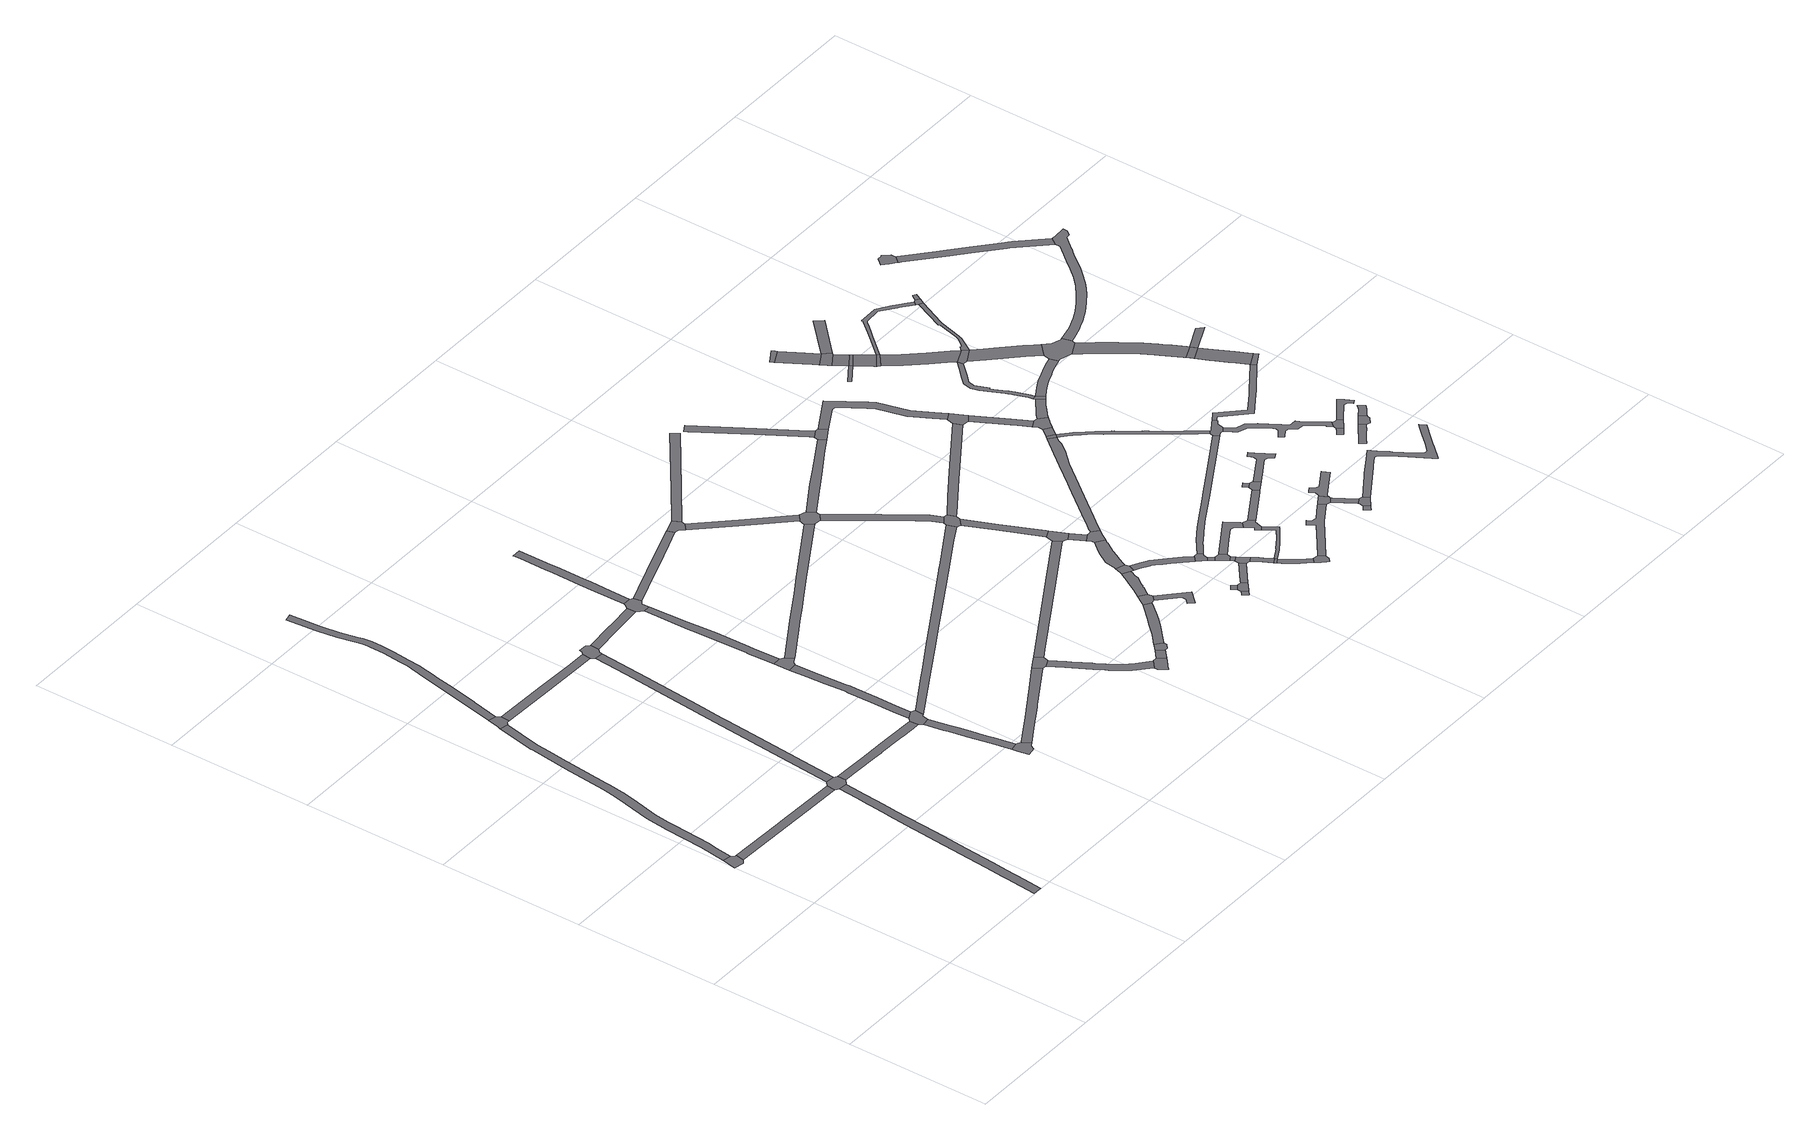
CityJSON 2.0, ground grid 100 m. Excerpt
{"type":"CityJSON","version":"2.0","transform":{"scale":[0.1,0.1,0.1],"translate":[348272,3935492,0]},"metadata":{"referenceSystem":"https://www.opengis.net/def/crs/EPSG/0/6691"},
"CityObjects":{
"road1":{"type":"Road","geometry":[{"type":"MultiSurface","lod":"1","boundaries":[[[0,1,2,3,4,5,6]]]}]},
"road2":{"type":"Road","attributes":{"RoadStructureAttribute.sectionType":"1"},"geometry":[{"type":"MultiSurface","lod":"1","boundaries":[[[7,8,9,10,11,12,13,14,15,4,3,16,17,18,19,20,21,22,23,24,25,26,27,28,29,30,31]]]}]},
"road3":{"type":"Road","attributes":{"RoadStructureAttribute.sectionType":"1"},"geometry":[{"type":"MultiSurface","lod":"1","boundaries":[[[32,33,1,0,34,35,36,37]]]}]},
"road4":{"type":"Road","attributes":{"RoadStructureAttribute.sectionType":"1"},"geometry":[{"type":"MultiSurface","lod":"1","boundaries":[[[38,39,40,41,42,43,44,45,46,47,48,49,50,51,52,53,54,55,56,57,58,59,60,61,62,63,64,65,66]]]}]},
"road5":{"type":"Road","geometry":[{"type":"MultiSurface","lod":"1","boundaries":[[[67,68,69,70,31,30,71,72,73]]]}]},
"road6":{"type":"Road","geometry":[{"type":"MultiSurface","lod":"1","boundaries":[[[36,52,51,74,75,76,77,37]]]}]},
"road7":{"type":"Road","attributes":{"RoadStructureAttribute.sectionType":"1"},"geometry":[{"type":"MultiSurface","lod":"1","boundaries":[[[78,79,80,81,82,83,84,85,86,87,88,89,90,91,92,93,94,69,68,95,96,97,98,99,100,101,102,103,104,105,106,107,108,109,110,111,112,113]]]}]},
"road8":{"type":"Road","attributes":{"RoadStructureAttribute.sectionType":"1"},"geometry":[{"type":"MultiSurface","lod":"1","boundaries":[[[72,114,115,116,117,118,119,120,73]]]}]},
"road9":{"type":"Road","attributes":{"RoadStructureAttribute.sectionType":"1"},"geometry":[{"type":"MultiSurface","lod":"1","boundaries":[[[121,122,123,124,77,76,125,126,127,128,129,130,131]]]}]},
"road10":{"type":"Road","attributes":{"RoadStructureAttribute.sectionType":"1"},"geometry":[{"type":"MultiSurface","lod":"1","boundaries":[[[132,133,134,135,136,137,138,139,140,141,142,143,144,145,146,75,74]]]}]},
"road11":{"type":"Road","geometry":[{"type":"MultiSurface","lod":"1","boundaries":[[[147,148,149,150,151,152,153,154]]]}]},
"road12":{"type":"Road","attributes":{"RoadStructureAttribute.sectionType":"1"},"geometry":[{"type":"MultiSurface","lod":"1","boundaries":[[[150,155,156,157,158,159,160,161,162,163,164,165,166,167,168,169,151]]]}]},
"road13":{"type":"Road","geometry":[{"type":"MultiSurface","lod":"1","boundaries":[[[170,171,172,173,174,175,117,116,121,131]]]}]},
"road14":{"type":"Road","geometry":[{"type":"MultiSurface","lod":"1","boundaries":[[[176,177,178,141,140,163,162,179,180,181]]]}]},
"road15":{"type":"Road","attributes":{"RoadStructureAttribute.sectionType":"1"},"geometry":[{"type":"MultiSurface","lod":"1","boundaries":[[[182,183,184,185,186,187,178,177,188,189,190,191,192,193,194,195,196,197,198]]]}]},
"road16":{"type":"Road","attributes":{"RoadStructureAttribute.sectionType":"1"},"geometry":[{"type":"MultiSurface","lod":"1","boundaries":[[[199,200,201,202,203,172,171]]]}]},
"road17":{"type":"Road","geometry":[{"type":"MultiSurface","lod":"1","boundaries":[[[197,204,205,206,207,208,209,210,211,212,198]]]}]},
"road18":{"type":"Road","attributes":{"RoadStructureAttribute.sectionType":"1"},"geometry":[{"type":"MultiSurface","lod":"1","boundaries":[[[148,213,214,215,216,217,218,219,220,221,222,223,224,149]]]}]},
"road19":{"type":"Road","attributes":{"RoadStructureAttribute.sectionType":"1"},"geometry":[{"type":"MultiSurface","lod":"1","boundaries":[[[225,226,227,228,229,230,231,211,210,232,233,234,235,236,237,238]]]}]},
"road20":{"type":"Road","geometry":[{"type":"MultiSurface","lod":"1","boundaries":[[[239,240,241,242,243,244,201,200,225,238]]]}]},
"road21":{"type":"Road","attributes":{"RoadStructureAttribute.sectionType":"1"},"geometry":[{"type":"MultiSurface","lod":"1","boundaries":[[[245,246,247,248,249,250,251,243,242,252,253,254,255,256,257]]]}]},
"road22":{"type":"Road","geometry":[{"type":"MultiSurface","lod":"1","boundaries":[[[258,259,260,220,219,261,262]]]}]},
"road23":{"type":"Road","attributes":{"RoadStructureAttribute.sectionType":"1"},"geometry":[{"type":"MultiSurface","lod":"1","boundaries":[[[261,263,264,265,266,267,268,269,270,271,272,273,274,275,276,277,278,279,262]]]}]},
"road24":{"type":"Road","attributes":{"RoadStructureAttribute.sectionType":"1"},"geometry":[{"type":"MultiSurface","lod":"1","boundaries":[[[280,281,282,283,284,241,240,285,286,287,288,289]]]}]},
"road25":{"type":"Road","attributes":{"RoadStructureAttribute.sectionType":"1"},"geometry":[{"type":"MultiSurface","lod":"1","boundaries":[[[290,291,292,293,209,208,294,295,296,297,298,299,300]]]}]},
"road26":{"type":"Road","attributes":{"RoadStructureAttribute.sectionType":"1"},"geometry":[{"type":"MultiSurface","lod":"1","boundaries":[[[301,302,303,304,305,306,307,308,309,176,181,310,311,312,313,314,315,316,317,318,319]]]}]},
"road27":{"type":"Road","geometry":[{"type":"MultiSurface","lod":"1","boundaries":[[[270,320,321,322,323,324,325,326,271]]]}]},
"road28":{"type":"Road","attributes":{"RoadStructureAttribute.sectionType":"1"},"geometry":[{"type":"MultiSurface","lod":"1","boundaries":[[[327,326,325,328]]]}]},
"road29":{"type":"Road","geometry":[{"type":"MultiSurface","lod":"1","boundaries":[[[329,330,327,328,331,332,333]]]}]},
"road30":{"type":"Road","geometry":[{"type":"MultiSurface","lod":"1","boundaries":[[[334,335,336,337,338,280,289]]]}]},
"road31":{"type":"Road","attributes":{"RoadStructureAttribute.sectionType":"1"},"geometry":[{"type":"MultiSurface","lod":"1","boundaries":[[[339,340,341,342,343,344,345,346,347,348,349,350,351,352,353,329,333]]]}]},
"road32":{"type":"Road","attributes":{"RoadStructureAttribute.sectionType":"1"},"geometry":[{"type":"MultiSurface","lod":"1","boundaries":[[[354,355,259,258,356,357,358,359]]]}]},
"road33":{"type":"Road","attributes":{"RoadStructureAttribute.sectionType":"1"},"geometry":[{"type":"MultiSurface","lod":"1","boundaries":[[[360,336,335,361,362,363]]]}]},
"road34":{"type":"Road","geometry":[{"type":"MultiSurface","lod":"1","boundaries":[[[347,364,365,366,367,368,348]]]}]},
"road35":{"type":"Road","attributes":{"RoadStructureAttribute.sectionType":"1"},"geometry":[{"type":"MultiSurface","lod":"1","boundaries":[[[369,370,371,372,373,365,364]]]}]},
"road36":{"type":"Road","geometry":[{"type":"MultiSurface","lod":"1","boundaries":[[[299,374,375,376,377,363,362,300]]]}]},
"road37":{"type":"Road","attributes":{"RoadStructureAttribute.sectionType":"1"},"geometry":[{"type":"MultiSurface","lod":"1","boundaries":[[[378,379,380,381,382,383,367,366,384,385,386,387,388,389,390,391,392,393,394,395]]]}]},
"road38":{"type":"Road","attributes":{"RoadStructureAttribute.sectionType":"1"},"geometry":[{"type":"MultiSurface","lod":"1","boundaries":[[[396,397,398,338,337,399,400,401]]]}]},
"road39":{"type":"Road","attributes":{"RoadStructureAttribute.sectionType":"1"},"geometry":[{"type":"MultiSurface","lod":"1","boundaries":[[[374,402,403,404,405,406,407,408,409,410,411,412,413,375]]]}]},
"road40":{"type":"Road","geometry":[{"type":"MultiSurface","lod":"1","boundaries":[[[394,414,415,416,417,418,395]]]}]},
"road41":{"type":"Road","attributes":{"RoadStructureAttribute.sectionType":"1"},"geometry":[{"type":"MultiSurface","lod":"1","boundaries":[[[419,420,421,422,423,424]]]}]},
"road42":{"type":"Road","geometry":[{"type":"MultiSurface","lod":"1","boundaries":[[[425,426,427,428]]]}]},
"road43":{"type":"Road","geometry":[{"type":"MultiSurface","lod":"1","boundaries":[[[429,425,428,424,423,430,431]]]}]},
"road44":{"type":"Road","geometry":[{"type":"MultiSurface","lod":"1","boundaries":[[[432,433,434,435,409,408,301,319]]]}]},
"road45":{"type":"Road","attributes":{"RoadStructureAttribute.sectionType":"1"},"geometry":[{"type":"MultiSurface","lod":"1","boundaries":[[[416,436,437,438,439,440,441,442,443,444,445,446,447,448,449,417]]]}]},
"road46":{"type":"Road","attributes":{"RoadStructureAttribute.sectionType":"1"},"geometry":[{"type":"MultiSurface","lod":"1","boundaries":[[[414,450,451,452,453,454,455,456,457,458,459,460,461,462,463,464,465,466,415]]]}]},
"road47":{"type":"Road","attributes":{"RoadStructureAttribute.sectionType":"1"},"geometry":[{"type":"MultiSurface","lod":"1","boundaries":[[[432,467,468,469,470,471,433]]]}]},
"road48":{"type":"Road","geometry":[{"type":"MultiSurface","lod":"1","boundaries":[[[472,473,474,469,468,354,359]]]}]},
"road49":{"type":"Road","attributes":{"RoadStructureAttribute.sectionType":"1"},"geometry":[{"type":"MultiSurface","lod":"1","boundaries":[[[475,476,477,429,431]]]}]},
"road50":{"type":"Road","attributes":{"RoadStructureAttribute.sectionType":"1"},"geometry":[{"type":"MultiSurface","lod":"1","boundaries":[[[478,473,472,479]]]}]},
"road51":{"type":"Road","geometry":[{"type":"MultiSurface","lod":"1","boundaries":[[[480,444,443,481,482,483,484,485,478,479]]]}]},
"road52":{"type":"Road","attributes":{"RoadStructureAttribute.sectionType":"1"},"geometry":[{"type":"MultiSurface","lod":"1","boundaries":[[[486,487,488,489,377,376,490,491,492,493,494,495]]]}]},
"road53":{"type":"Road","geometry":[{"type":"MultiSurface","lod":"1","boundaries":[[[458,496,497,498,499,500,501,502,503,504,505,506,507,459]]]}]},
"road54":{"type":"Road","attributes":{"RoadStructureAttribute.sectionType":"1"},"geometry":[{"type":"MultiSurface","lod":"1","boundaries":[[[508,503,502,509]]]}]},
"road55":{"type":"Road","geometry":[{"type":"MultiSurface","lod":"1","boundaries":[[[510,511,512,513,514,515,516,517,518,508,509]]]}]},
"road56":{"type":"Road","attributes":{"RoadStructureAttribute.sectionType":"1"},"geometry":[{"type":"MultiSurface","lod":"1","boundaries":[[[514,519,520,515]]]}]},
"road57":{"type":"Road","geometry":[{"type":"MultiSurface","lod":"1","boundaries":[[[520,519,476,475,521,522]]]}]},
"road58":{"type":"Road","attributes":{"RoadStructureAttribute.sectionType":"1"},"geometry":[{"type":"MultiSurface","lod":"1","boundaries":[[[523,524,525,522,521,526,527,528,529,530]]]}]},
"road59":{"type":"Road","geometry":[{"type":"MultiSurface","lod":"1","boundaries":[[[529,531,532,530]]]}]},
"road60":{"type":"Road","attributes":{"RoadStructureAttribute.sectionType":"1"},"geometry":[{"type":"MultiSurface","lod":"1","boundaries":[[[533,534,535,532,531,536,537,538]]]}]},
"road61":{"type":"Road","geometry":[{"type":"MultiSurface","lod":"1","boundaries":[[[539,533,538,540,541,542,543,544,545]]]}]},
"road62":{"type":"Road","attributes":{"RoadStructureAttribute.sectionType":"1"},"geometry":[{"type":"MultiSurface","lod":"1","boundaries":[[[546,547,548,549,550,551,552,553,554,555,517,516]]]}]},
"road63":{"type":"Road","attributes":{"RoadStructureAttribute.sectionType":"1"},"geometry":[{"type":"MultiSurface","lod":"1","boundaries":[[[556,557,558,559,560,561,562,563,564,565]]]}]},
"road64":{"type":"Road","attributes":{"RoadStructureAttribute.sectionType":"1"},"geometry":[{"type":"MultiSurface","lod":"1","boundaries":[[[532,566,567,568,569,570,571,572,573,574,575,576,577,578,579,580,581,582,530]]]}]},
"road65":{"type":"Road","attributes":{"RoadStructureAttribute.sectionType":"1"},"geometry":[{"type":"MultiSurface","lod":"1","boundaries":[[[583,584,585,586,587,588,589,590,591,435,434]]]}]},
"road66":{"type":"Road","geometry":[{"type":"MultiSurface","lod":"1","boundaries":[[[494,592,593,556,565,495]]]}]},
"road67":{"type":"Road","geometry":[{"type":"MultiSurface","lod":"1","boundaries":[[[551,550,594,595,576,575,596,597,598]]]}]},
"road68":{"type":"Road","attributes":{"RoadStructureAttribute.sectionType":"1"},"geometry":[{"type":"MultiSurface","lod":"1","boundaries":[[[599,600,601,602,603,604,605,606,607,608,609,610,611,484,483,612,613,614,615,616,617,618,619,620,621,622,623,624,625]]]}]},
"road69":{"type":"Road","attributes":{"RoadStructureAttribute.sectionType":"1"},"geometry":[{"type":"MultiSurface","lod":"1","boundaries":[[[544,626,627,628,629,630,631,632,633,634,635,636,637,545]]]}]},
"road70":{"type":"Road","attributes":{"RoadStructureAttribute.sectionType":"1"},"geometry":[{"type":"MultiSurface","lod":"1","boundaries":[[[597,638,639,640,641,598]]]}]},
"road71":{"type":"Road","attributes":{"RoadStructureAttribute.sectionType":"1"},"geometry":[{"type":"MultiSurface","lod":"1","boundaries":[[[642,643,644,645,646,647,648,649,650,651,652,506,505,653,654,655,656,657,658,659,660,661,662,663,664]]]}]},
"road72":{"type":"Road","attributes":{"RoadStructureAttribute.sectionType":"1"},"geometry":[{"type":"MultiSurface","lod":"1","boundaries":[[[592,665,666,667,668,669,670,671,672,673,674,675,676,677,678,679,680,681,593]]]}]},
"road73":{"type":"Road","attributes":{"RoadStructureAttribute.sectionType":"1"},"geometry":[{"type":"MultiSurface","lod":"1","boundaries":[[[682,683,684,685]]]}]},
"road74":{"type":"Road","geometry":[{"type":"MultiSurface","lod":"1","boundaries":[[[686,687,688,689,690,629,628]]]}]},
"road75":{"type":"Road","geometry":[{"type":"MultiSurface","lod":"1","boundaries":[[[685,684,691,640,639,692,693]]]}]},
"road76":{"type":"Road","attributes":{"RoadStructureAttribute.sectionType":"1"},"geometry":[{"type":"MultiSurface","lod":"1","boundaries":[[[694,695,696,697,698,699]]]}]},
"road77":{"type":"Road","geometry":[{"type":"MultiSurface","lod":"1","boundaries":[[[673,672,587,586,700,701]]]}]},
"road78":{"type":"Road","attributes":{"RoadStructureAttribute.sectionType":"1"},"geometry":[{"type":"MultiSurface","lod":"1","boundaries":[[[702,703,687,686,704,705]]]}]},
"road79":{"type":"Road","geometry":[{"type":"MultiSurface","lod":"1","boundaries":[[[706,625,624,707]]]}]},
"road80":{"type":"Road","geometry":[{"type":"MultiSurface","lod":"1","boundaries":[[[704,708,699,698,709,710,711,705]]]}]},
"road81":{"type":"Road","attributes":{"RoadStructureAttribute.sectionType":"1"},"geometry":[{"type":"MultiSurface","lod":"1","boundaries":[[[712,713,706,707,714,715]]]}]},
"road82":{"type":"Road","attributes":{"RoadStructureAttribute.sectionType":"1"},"geometry":[{"type":"MultiSurface","lod":"1","boundaries":[[[700,716,717,718,719,720,701]]]}]},
"road83":{"type":"Road","attributes":{"RoadStructureAttribute.sectionType":"1"},"geometry":[{"type":"MultiSurface","lod":"1","boundaries":[[[721,722,723,724,725,726,727,728,729,730,731,732,733,689,688]]]}]},
"road84":{"type":"Road","geometry":[{"type":"MultiSurface","lod":"1","boundaries":[[[719,718,734,712,715,735,736,737,738,739]]]}]},
"road85":{"type":"Road","attributes":{"RoadStructureAttribute.sectionType":"1"},"geometry":[{"type":"MultiSurface","lod":"1","boundaries":[[[692,740,741,742,743,744,745,746,747,748,749,750,751,752,753,754,693]]]}]},
"road86":{"type":"Road","attributes":{"RoadStructureAttribute.sectionType":"1"},"geometry":[{"type":"MultiSurface","lod":"1","boundaries":[[[755,756,757,758]]]}]},
"road87":{"type":"Road","attributes":{"RoadStructureAttribute.sectionType":"1"},"geometry":[{"type":"MultiSurface","lod":"1","boundaries":[[[624,759,760,761,762,763,764,765,766,767,768,769,770,771,772,773,774,775,776,777,778,779,780,781,782,783,784,785,786,787,788,789,790,791,792,793,794,795,796,797,798,799,800,801,802,707]]]}]},
"road88":{"type":"Road","geometry":[{"type":"MultiSurface","lod":"1","boundaries":[[[803,804,805,806,807]]]}]},
"road89":{"type":"Road","attributes":{"function":"3","RoadStructureAttribute.sectionType":"1"},"geometry":[{"type":"MultiSurface","lod":"1","boundaries":[[[808,809,810,811,812,806,805]]]}]},
"road90":{"type":"Road","attributes":{"RoadStructureAttribute.sectionType":"1"},"geometry":[{"type":"MultiSurface","lod":"1","boundaries":[[[738,813,814,815,816,817,818,819,820,821,822,823,824,825,739]]]}]},
"road91":{"type":"Road","geometry":[{"type":"MultiSurface","lod":"1","boundaries":[[[810,826,827,828,829,811]]]}]},
"road92":{"type":"Road","attributes":{"function":"3","RoadStructureAttribute.sectionType":"1"},"geometry":[{"type":"MultiSurface","lod":"1","boundaries":[[[830,828,827,831,758]]]}]},
"road93":{"type":"Road","geometry":[{"type":"MultiSurface","lod":"1","boundaries":[[[830,758,757,832]]]}]},
"road94":{"type":"Road","attributes":{"function":"3","RoadStructureAttribute.sectionType":"1"},"geometry":[{"type":"MultiSurface","lod":"1","boundaries":[[[833,832,757,834,835,836]]]}]},
"road95":{"type":"Road","geometry":[{"type":"MultiSurface","lod":"1","boundaries":[[[820,819,837,838,839,840]]]}]},
"road96":{"type":"Road","attributes":{"RoadStructureAttribute.sectionType":"1"},"geometry":[{"type":"MultiSurface","lod":"1","boundaries":[[[839,841,842,843,844,845,846,847,848,849,850,851,852,853,854,855,856,857,858,859,860,861,862,863,864,865,866,867,840]]]}]},
"road97":{"type":"Road","geometry":[{"type":"MultiSurface","lod":"1","boundaries":[[[835,868,869,870,871,872,836]]]}]},
"road98":{"type":"Road","geometry":[{"type":"MultiSurface","lod":"1","boundaries":[[[664,663,873,874,875,876,877,878,879,880,881,780,779]]]}]},
"road99":{"type":"Road","attributes":{"RoadStructureAttribute.sectionType":"1"},"geometry":[{"type":"MultiSurface","lod":"1","boundaries":[[[882,883,884,885,886,887,888,889,890,891,892,893,894,895,896,897,711,710,898,899,900,901,902,903,904,905,906,907,908,909,910,911,912,913]]]}]},
"road100":{"type":"Road","attributes":{"RoadStructureAttribute.sectionType":"1"},"geometry":[{"type":"MultiSurface","lod":"1","boundaries":[[[829,914,915,811]]]}]},
"road101":{"type":"Road","attributes":{"function":"3","RoadStructureAttribute.sectionType":"1"},"geometry":[{"type":"MultiSurface","lod":"1","boundaries":[[[916,917,918,919,871,870,920,921,922,852,923]]]}]},
"road102":{"type":"Road","attributes":{"RoadStructureAttribute.sectionType":"1"},"geometry":[{"type":"MultiSurface","lod":"1","boundaries":[[[838,924,925,926,927,928,929,930,931,932,933,934,935,936,937,938,939,940,941,942,943,944,945,839]]]}]},
"road103":{"type":"Road","geometry":[{"type":"MultiSurface","lod":"1","boundaries":[[[946,947,948,949,950,951,952,953,954,955,956,957,958,875,874,959,960,961,962,963,964,965,966,967,968,969,970,971,972,973,974,975,976,977]]]}]},
"road104":{"type":"Road","geometry":[{"type":"MultiSurface","lod":"1","boundaries":[[[852,851,978,979,923]]]}]},
"road105":{"type":"Road","attributes":{"RoadStructureAttribute.sectionType":"1"},"geometry":[{"type":"MultiSurface","lod":"1","boundaries":[[[980,981,982,983,984,985,986]]]}]},
"road106":{"type":"Road","attributes":{"RoadStructureAttribute.sectionType":"1"},"geometry":[{"type":"MultiSurface","lod":"1","boundaries":[[[987,988,989,990,991,992,993]]]}]},
"road107":{"type":"Road","attributes":{"function":"3","RoadStructureAttribute.sectionType":"1"},"geometry":[{"type":"MultiSurface","lod":"1","boundaries":[[[978,994,995,996,997,998,999,1000,1001,1002,1003,979]]]}]},
"road108":{"type":"Road","geometry":[{"type":"MultiSurface","lod":"1","boundaries":[[[1004,1005,1006,1007,1008,1009,1010,1011,977,976,1012,980,986]]]}]},
"road109":{"type":"Road","attributes":{"RoadStructureAttribute.sectionType":"1"},"geometry":[{"type":"MultiSurface","lod":"1","boundaries":[[[1013,1014,1015,1016,1017,1018,1019,1020,1021,1022,1023,1024,1025,1026,1027,836,872,1028,1029,1030,1031,1032,1033,1034,1035,1036,1037,1038,1039,1040,1041,1042]]]}]},
"road110":{"type":"Road","attributes":{"RoadStructureAttribute.sectionType":"1"},"geometry":[{"type":"MultiSurface","lod":"1","boundaries":[[[1043,1044,1045,1046,1047,1048,1049,879,878,1050,1051,1052,1053,1054,1055]]]}]},
"road111":{"type":"Road","geometry":[{"type":"MultiSurface","lod":"1","boundaries":[[[1056,993,992,1057,1058,1059,1060]]]}]},
"road112":{"type":"Road","attributes":{"RoadStructureAttribute.sectionType":"1"},"geometry":[{"type":"MultiSurface","lod":"1","boundaries":[[[979,1061,1062,1063,1064,1065,1066,1067,1068,1069,1070,1071,1072,1073,1074,1075,1076,1077,923]]]}]},
"road113":{"type":"Road","geometry":[{"type":"MultiSurface","lod":"1","boundaries":[[[997,1078,936,935,1079,1080,1081,1082,1083,1084,1085,1086,1087,998]]]}]},
"road114":{"type":"Road","attributes":{"RoadStructureAttribute.sectionType":"1"},"geometry":[{"type":"MultiSurface","lod":"1","boundaries":[[[1088,1089,1090,1091,1092,1093,1094,1095,1096,1097,1098,1099,1007,1006,1100,1101,1102,1103,1104,1105,1106,1107,1108,1109,1110]]]}]},
"road115":{"type":"Road","attributes":{"RoadStructureAttribute.sectionType":"1"},"geometry":[{"type":"MultiSurface","lod":"1","boundaries":[[[1111,1112,1060,1059,1113,1114,1115]]]}]},
"road116":{"type":"Road","attributes":{"function":"3","RoadStructureAttribute.sectionType":"1"},"geometry":[{"type":"MultiSurface","lod":"1","boundaries":[[[1116,1117,1118,1119,1120,1121,1122,1123,1124,1125,1126,1127,1081,1080,1128,1129,1130,1131,1132,1133,1134,1135,1136]]]}]},
"road117":{"type":"Road","geometry":[{"type":"MultiSurface","lod":"1","boundaries":[[[1068,1067,1137,1138,1139,1013,1042]]]}]},
"road118":{"type":"Road","attributes":{"RoadStructureAttribute.sectionType":"1"},"geometry":[{"type":"MultiSurface","lod":"1","boundaries":[[[1140,1141,1142,1143,1144,1139,1138]]]}]},
"road119":{"type":"Road","geometry":[{"type":"MultiSurface","lod":"1","boundaries":[[[1135,1145,1146,1136]]]}]},
"road120":{"type":"Road","attributes":{"function":"3","RoadStructureAttribute.sectionType":"1"},"geometry":[{"type":"MultiSurface","lod":"1","boundaries":[[[1147,1148,1149,1150,1146,1145,1151,1152,1153,1154,1155,1043]]]}]},
"road121":{"type":"Road","geometry":[{"type":"MultiSurface","lod":"1","boundaries":[[[1055,1156,1147,1043]]]}]},
"road122":{"type":"Road","attributes":{"RoadStructureAttribute.sectionType":"1"},"geometry":[{"type":"MultiSurface","lod":"1","boundaries":[[[1157,1158,1136,1146]]]}]},
"road123":{"type":"Road","geometry":[{"type":"MultiSurface","lod":"1","boundaries":[[[1159,1160,1161,1162,1163,1164,1165,1166]]]}]},
"road124":{"type":"Road","attributes":{"RoadStructureAttribute.sectionType":"1"},"geometry":[{"type":"MultiSurface","lod":"1","boundaries":[[[1167,1168,1169,1170,1171,1172,1173,1174,1175,1176,1177,1178,1179,1180,1181,1182,1183,1184,1185,1186,1084,1083,1187,1188,1189,1190,1191,1192,1193,1194,1195,1196,1197,1198,1199,1200,1201,1202,1203,1204,1205,1206]]]}]},
"road125":{"type":"Road","attributes":{"RoadStructureAttribute.sectionType":"1"},"geometry":[{"type":"MultiSurface","lod":"1","boundaries":[[[1207,1208,1209,1210,1211,1212,1213,1169,1168,1214,1215,1216,1217,1218,1219,1220,1165,1164]]]}]}
},
"vertices":[
[98,1594,0],[110,1654,0],[100,1654,0],[83,1676,0],[23,1685,0],[3,1587,0],[68,1573,0],
[237,3266,0],[234,3240,0],[202,2979,0],[167,2679,0],[153,2581,0],[131,2484,0],[90,2299,0],[70,2135,0],[48,1868,0],[99,1788,0],[109,1860,0],[133,2125,0],[138,2171,0],[152,2286,0],[191,2468,0],[214,2567,0],[215,2575,0],[225,2673,0],[228,2704,0],[259,2972,0],[269,3053,0],[282,3162,0],[294,3256,0],[348,3515,0],[291,3527,0],
[536,1641,0],[488,1642,0],[528,1581,0],[708,1575,0],[981,1567,0],[983,1627,0],
[921,4,0],[933,136,0],[946,278,0],[956,384,0],[977,595,0],[995,779,0],[1007,934,0],[1008,942,0],[1026,1163,0],[1027,1168,0],[1041,1308,0],[1051,1407,0],[1059,1487,0],[1065,1545,0],[1005,1551,0],[999,1488,0],[991,1408,0],[983,1329,0],[980,1297,0],[967,1173,0],[966,1163,0],[947,963,0],[945,947,0],[930,785,0],[898,457,0],[891,390,0],[879,256,0],[875,218,0],[856,6,0],
[373,3616,0],[370,3619,0],[314,3632,0],[296,3548,0],[367,3532,0],[386,3531,0],[388,3591,0],
[1098,1572,0],[1099,1632,0],[1075,1646,0],[1015,1652,0],
[406,5192,0],[413,5106,0],[424,4993,0],[426,4980,0],[447,4845,0],[469,4747,0],[475,4722,0],[481,4685,0],[483,4666,0],[484,4635,0],[485,4527,0],[471,4402,0],[465,4340,0],[458,4308,0],[429,4178,0],[422,4145,0],[357,3826,0],[411,3804,0],[414,3814,0],[458,4030,0],[479,4134,0],[484,4158,0],[509,4292,0],[517,4373,0],[521,4410,0],[529,4489,0],[533,4588,0],[533,4656,0],[531,4685,0],[527,4715,0],[520,4747,0],[493,4865,0],[476,4979,0],[473,4999,0],[463,5110,0],[455,5204,0],
[777,3520,0],[1056,3512,0],[1168,3509,0],[1173,3569,0],[1031,3573,0],[898,3577,0],[784,3580,0],
[1189,3485,0],[1167,3245,0],[1099,2537,0],[1050,2017,0],[1103,1944,0],[1136,2290,0],[1156,2494,0],[1159,2533,0],[1178,2728,0],[1216,3127,0],[1249,3480,0],
[1217,1568,0],[1378,1564,0],[1441,1562,0],[1445,1562,0],[1622,1557,0],[1648,1556,0],[1749,1553,0],[1787,1552,0],[1796,1551,0],[1789,1612,0],[1751,1613,0],[1492,1621,0],[1443,1622,0],[1334,1625,0],[1217,1628,0],
[2023,887,0],[2048,902,0],[2016,954,0],[1987,969,0],[1928,957,0],[1936,917,0],[1950,847,0],[2009,859,0],
[1983,987,0],[1957,1118,0],[1954,1133,0],[1945,1181,0],[1928,1266,0],[1912,1347,0],[1902,1397,0],[1874,1535,0],[1816,1528,0],[1840,1398,0],[1847,1365,0],[1869,1255,0],[1871,1246,0],[1902,1090,0],[1919,1001,0],
[1251,3504,0],[1272,3525,0],[1277,3585,0],[1254,3606,0],[1194,3608,0],[1194,3589,0],
[1898,1649,0],[1871,1663,0],[1812,1632,0],[1873,1552,0],[1882,1581,0],[1893,1587,0],
[1785,2363,0],[1794,2238,0],[1804,2102,0],[1804,2075,0],[1808,1907,0],[1810,1746,0],[1870,1751,0],[1869,1835,0],[1868,1908,0],[1864,2062,0],[1863,2105,0],[1861,2140,0],[1858,2183,0],[1845,2367,0],[1842,2409,0],[1838,2490,0],[1778,2486,0],
[1485,3546,0],[1700,3568,0],[1698,3628,0],[1517,3610,0],[1486,3607,0],
[1846,2502,0],[1851,2511,0],[1854,2513,0],[1878,2527,0],[1889,2534,0],[1857,2586,0],[1831,2601,0],[1771,2597,0],[1777,2504,0],
[2073,917,0],[2142,959,0],[2234,1014,0],[2247,1022,0],[2356,1088,0],[2373,1099,0],[2683,1286,0],[2649,1342,0],[2510,1256,0],[2322,1139,0],[2232,1084,0],[2152,1036,0],
[1738,3529,0],[1748,3213,0],[1751,3139,0],[1764,2792,0],[1764,2790,0],[1768,2681,0],[1771,2606,0],[1831,2611,0],[1824,2792,0],[1822,2847,0],[1816,3055,0],[1811,3139,0],[1804,3261,0],[1788,3532,0],
[1785,3583,0],[1808,3603,0],[1798,3657,0],[1782,3669,0],[1722,3669,0],[1722,3658,0],
[1718,4482,0],[1718,4470,0],[1719,4400,0],[1719,4244,0],[1720,4191,0],[1721,3993,0],[1721,3885,0],[1782,3819,0],[1781,3955,0],[1781,4015,0],[1780,4208,0],[1779,4255,0],[1778,4482,0],
[2775,1347,0],[2744,1399,0],[2725,1387,0],[2710,1284,0],[2764,1311,0],
[2768,1185,0],[2853,1041,0],[2859,1031,0],[2890,978,0],[2901,960,0],[2979,851,0],[2983,847,0],[3081,758,0],[3131,801,0],[3036,886,0],[3025,900,0],[2951,992,0],[2941,1011,0],[2907,1068,0],[2899,1082,0],[2835,1190,0],[2821,1215,0],
[2455,3895,0],[2383,3869,0],[2354,3859,0],[2228,3813,0],[1898,3693,0],[1938,3650,0],[2126,3718,0],[2145,3725,0],[2347,3799,0],[2473,3846,0],
[2543,3002,0],[2406,2918,0],[2170,2775,0],[1862,2588,0],[2130,2680,0],[2202,2724,0],[2322,2797,0],[2426,2860,0],[2574,2950,0],[3034,3229,0],[2995,3275,0],
[3489,2592,0],[3165,2400,0],[3105,2365,0],[3069,2343,0],[2739,2148,0],[2467,1986,0],[2244,1854,0],[2179,1815,0],[1904,1652,0],[1942,1616,0],[2287,1818,0],[2454,1915,0],[2655,2033,0],[2894,2173,0],[3012,2242,0],[3185,2344,0],[3243,2378,0],[3394,2466,0],[3510,2531,0],
[3080,731,0],[3118,679,0],[3128,688,0],[3144,703,0],[3150,709,0],[3202,756,0],[3162,801,0],
[3221,855,0],[3262,811,0],
[3267,897,0],[3258,889,0],[3282,811,0],[3313,836,0],[3312,856,0],
[2500,3841,0],[2531,3808,0],[2574,3850,0],[2583,3877,0],[2554,3931,0],
[3444,981,0],[3445,983,0],[3448,985,0],[3455,993,0],[3483,1020,0],[3526,1069,0],[3567,1119,0],[3588,1145,0],[3592,1151,0],[3545,1182,0],[3542,1178,0],[3444,1074,0],[3414,1042,0],[3393,1020,0],[3339,963,0],
[3735,1993,0],[3394,1789,0],[2839,1386,0],[3415,1732,0],[3660,1879,0],[3766,1942,0],
[2802,3613,0],[2750,3580,0],[3004,3316,0],[3051,3353,0],
[3618,1155,0],[3649,1187,0],[3645,1222,0],[3594,1256,0],[3569,1219,0],
[3740,1036,0],[3740,1006,0],[3712,977,0],[3744,945,0],[3818,1023,0],
[3082,3222,0],[3129,3260,0],[3131,3289,0],[3100,3340,0],
[3707,1450,0],[3694,1426,0],[3691,1420,0],[3667,1376,0],[3646,1338,0],[3633,1314,0],[3652,1233,0],[3683,1280,0],[3687,1287,0],[3696,1296,0],[3698,1299,0],[3705,1312,0],[3743,1368,0],[3745,1375,0],[3754,1399,0],[3762,1419,0],[3770,1437,0],[3715,1465,0],
[3247,4453,0],[2796,4113,0],[2573,3945,0],[2583,3878,0],[2847,4076,0],[3281,4403,0],
[3226,3023,0],[3263,2971,0],[3303,2917,0],[3305,2914,0],[3414,2764,0],[3459,2702,0],[3495,2614,0],[3544,2653,0],[3511,2731,0],[3452,2813,0],[3342,2965,0],[3273,3061,0],
[3786,1429,0],[3808,1477,0],[3798,1504,0],[3735,1523,0],[3720,1475,0],
[3979,775,0],[3970,767,0],[3988,745,0],[3998,732,0],[4027,756,0],[3998,791,0],
[4032,846,0],[4007,876,0],[3976,851,0],[4001,821,0],
[4062,843,0],[4074,795,0],[4090,809,0],
[3538,2522,0],[3586,2563,0],[3592,2593,0],[3573,2647,0],
[3805,1519,0],[3826,1562,0],[3846,1599,0],[3870,1644,0],[3874,1650,0],[3914,1715,0],[3915,1717,0],[3930,1740,0],[3872,1779,0],[3815,1711,0],[3796,1682,0],[3750,1607,0],[3741,1546,0],[3738,1532,0],
[3824,1411,0],[3825,1411,0],[3881,1378,0],[3881,1377,0],[3886,1373,0],[3924,1339,0],[3939,1325,0],[3972,1291,0],[4074,1186,0],[4112,1223,0],[4066,1270,0],[3980,1355,0],[3975,1359,0],[3961,1373,0],[3920,1412,0],[3912,1419,0],[3869,1443,0],
[3624,2322,0],[3747,2044,0],[3802,2069,0],[3795,2084,0],[3678,2348,0],
[3801,1927,0],[3853,1956,0],[3812,2046,0],
[4239,931,0],[4216,971,0],[4082,860,0],
[3907,1860,0],[3855,1830,0],
[3869,1806,0],[3957,1781,0],[3968,1798,0],[3988,1825,0],[3940,1860,0],[3930,1859,0],
[3560,3616,0],[3491,3575,0],[3441,3546,0],[3333,3483,0],[3190,3325,0],[3481,3503,0],[3651,3607,0],[3721,3649,0],[3745,3664,0],[3720,3711,0],
[4101,1159,0],[4104,1162,0],[4104,1161,0],[4115,1148,0],[4119,1144,0],[4122,1139,0],[4126,1135,0],[4148,1151,0],[4151,1182,0],[4165,1193,0],[4142,1222,0],[4129,1222,0],
[4175,1117,0],[4151,1100,0],
[4165,1081,0],[4170,1074,0],[4175,1069,0],[4174,1068,0],[4203,1026,0],[4236,1049,0],[4244,1077,0],[4218,1119,0],[4207,1113,0],
[4220,1001,0],[4255,1021,0],
[4269,927,0],[4302,949,0],
[4344,883,0],[4329,907,0],[4316,928,0],[4282,906,0],[4302,874,0],[4309,863,0],[4341,804,0],[4376,824,0],
[4350,789,0],[4385,809,0],
[4512,639,0],[4462,697,0],[4399,782,0],[4365,761,0],[4430,672,0],[4482,613,0],
[4514,638,0],[4511,579,0],[4535,555,0],[4547,542,0],[4575,569,0],[4578,596,0],[4549,632,0],
[4323,1126,0],[4366,1153,0],[4453,1208,0],[4484,1200,0],[4513,1156,0],[4550,1189,0],[4543,1200,0],[4489,1288,0],[4346,1199,0],[4288,1163,0],
[3776,3772,0],[3766,3788,0],[3757,3801,0],[3589,4068,0],[3361,4429,0],[3310,4398,0],[3325,4375,0],[3536,4040,0],[3711,3763,0],[3723,3740,0],
[4462,854,0],[4471,859,0],[4516,890,0],[4552,915,0],[4639,980,0],[4642,983,0],[4649,988,0],[4639,1001,0],[4604,1049,0],[4584,1073,0],[4560,1055,0],[4610,989,0],[4613,984,0],[4541,930,0],[4505,906,0],[4461,876,0],[4458,873,0],
[3618,2609,0],[3897,2799,0],[3946,2832,0],[4347,3104,0],[4321,3159,0],[3921,2887,0],[3863,2848,0],[3780,2792,0],[3728,2756,0],
[3836,3717,0],[3805,3769,0],
[4550,1098,0],[4536,1087,0],[4600,1130,0],[4613,1138,0],[4588,1178,0],
[4475,2544,0],[4467,2533,0],[4440,2500,0],[4438,2497,0],[4361,2400,0],[4247,2254,0],[4204,2200,0],[4190,2181,0],[4142,2120,0],[4055,2009,0],[3980,1914,0],[3966,1896,0],[3963,1893,0],[4014,1860,0],[4074,1936,0],[4243,2152,0],[4249,2158,0],[4253,2163,0],[4280,2198,0],[4408,2361,0],[4498,2459,0],[4521,2490,0],[4522,2491,0],[4546,2523,0],[4555,2547,0],[4579,2579,0],[4532,2616,0],
[4675,670,0],[4851,805,0],[4989,895,0],[4962,937,0],[4948,929,0],[4844,862,0],[4809,869,0],[4792,896,0],[4773,883,0],[4756,871,0],[4791,822,0],[4647,709,0],
[4853,1285,0],[4870,1295,0],[4846,1335,0],[4824,1321,0],
[5034,1779,0],[4824,1655,0],[4657,1556,0],[4599,1522,0],[4403,1408,0],[4355,1378,0],[4340,1368,0],[4311,1350,0],[4234,1295,0],[4224,1286,0],[4193,1262,0],[4219,1235,0],[4255,1263,0],[4266,1270,0],[4333,1314,0],[4342,1320,0],[4415,1367,0],[4424,1373,0],[4678,1521,0],[4787,1585,0],[5033,1730,0],[5166,1808,0],[5144,1845,0],
[4010,3819,0],[4038,3813,0],[4144,3656,0],[4163,3627,0],[4166,3623,0],[4220,3419,0],[4294,3284,0],[4334,3208,0],[4387,3236,0],[4347,3313,0],[4276,3442,0],[4222,3648,0],[4214,3659,0],[4212,3663,0],[4196,3687,0],[4046,3910,0],[4000,3883,0],
[4869,1420,0],[4835,1400,0],[4855,1365,0],[4889,1388,0],
[5023,888,0],[5059,915,0],[5061,924,0],[5032,982,0],[5025,978,0],
[4854,1362,0],[4942,1339,0],[4918,1379,0],
[5078,685,0],[5103,655,0],[5107,650,0],[5126,665,0],[5139,675,0],[5110,710,0],
[4393,3096,0],[4441,3132,0],
[5148,774,0],[5063,908,0],[5111,749,0],[5149,773,0],
[4549,2637,0],[4596,2601,0],
[5115,742,0],[5195,722,0],[5203,727,0],[5178,765,0],
[4592,2694,0],[4581,2678,0],[4603,2609,0],[4640,2657,0],
[4515,2871,0],[4534,2835,0],[4576,2758,0],[4629,2787,0],[4563,2909,0],
[5067,944,0],[5107,969,0],[5201,1029,0],[5262,1064,0],[5235,1113,0],[5172,1074,0],[5112,1035,0],[5086,1042,0],[5064,1075,0],[5036,1057,0],[5027,1051,0],[5047,1017,0],[5039,985,0],
[4595,2725,0],[4650,2670,0],[4667,2691,0],[4681,2708,0],[4707,2736,0],[4657,2782,0],
[4978,1360,0],[5029,1392,0],[5068,1416,0],[5128,1453,0],[5160,1447,0],[5182,1414,0],[5216,1434,0],[5151,1543,0],[5131,1576,0],[5095,1556,0],[5108,1534,0],[5114,1523,0],[5105,1493,0],[5030,1448,0],[4992,1424,0],
[4288,3909,0],[4301,3888,0],[4428,3974,0],[4414,3992,0],
[4641,2523,0],[4648,2514,0],[4683,2476,0],[4708,2449,0],[4739,2414,0],[4769,2372,0],[4783,2354,0],[4795,2341,0],[4802,2331,0],[4806,2325,0],[4813,2316,0],[4867,2245,0],[4884,2222,0],[4892,2211,0],[4907,2190,0],[4910,2185,0],[5023,2029,0],[5037,2010,0],[5101,1928,0],[5105,1924,0],[5147,1869,0],[5169,1886,0],[5139,1924,0],[5093,1985,0],[5076,2007,0],[5049,2042,0],[5038,2056,0],[5037,2057,0],[4994,2113,0],[4966,2153,0],[4957,2166,0],[4952,2175,0],[4936,2196,0],[4928,2206,0],[4928,2207,0],[4878,2271,0],[4857,2301,0],[4830,2340,0],[4827,2343,0],[4821,2353,0],[4761,2430,0],[4723,2473,0],[4673,2528,0],[4660,2542,0],
[4263,4452,0],[4169,4394,0],[4182,4373,0],[4281,4422,0],[4272,4436,0],
[4271,4226,0],[4301,4174,0],[4320,4142,0],[4415,4197,0],[4366,4282,0],
[4726,2757,0],[4735,2766,0],[4762,2790,0],[4778,2804,0],[4797,2820,0],[4836,2850,0],[4840,2853,0],[4805,2901,0],[4800,2898,0],[4759,2867,0],[4740,2850,0],[4722,2835,0],[4687,2811,0],
[4345,4098,0],[4359,4077,0],[4451,4138,0],[4461,4148,0],
[4504,4056,0],[4414,3994,0],
[4517,4039,0],
[4598,3927,0],[4503,3870,0],[4510,3860,0],[4599,3925,0],
[4853,2862,0],[4865,2872,0],[4830,2920,0],[4802,2916,0],
[4825,2953,0],[4794,3043,0],[4778,3081,0],[4773,3092,0],[4739,3165,0],[4730,3185,0],[4736,3190,0],[4699,3281,0],[4709,3324,0],[4752,3369,0],[4837,3459,0],[4830,3499,0],[4783,3450,0],[4730,3394,0],[4678,3339,0],[4669,3298,0],[4666,3286,0],[4665,3278,0],[4681,3227,0],[4714,3154,0],[4748,3081,0],[4750,3076,0],[4754,3067,0],[4755,3063,0],[4759,3056,0],[4767,3032,0],[4798,2946,0],
[4512,3858,0],[4513,3857,0],[4527,3840,0],[4612,3910,0],[4614,3912,0],
[5188,1821,0],[5209,1820,0],[5242,1844,0],[5252,1889,0],[5274,1904,0],[5276,1913,0],[5261,1936,0],[5242,1923,0],[5175,1879,0],
[5941,908,0],[5890,851,0],[5825,780,0],[5775,726,0],[5749,727,0],[5679,835,0],[5645,889,0],[5637,901,0],[5633,907,0],[5630,911,0],[5597,969,0],[5578,998,0],[5568,1017,0],[5490,968,0],[5372,894,0],[5354,883,0],[5450,886,0],[5465,896,0],[5534,941,0],[5548,938,0],[5562,935,0],[5585,899,0],[5597,881,0],[5660,781,0],[5708,701,0],[5733,661,0],[5752,630,0],[5839,727,0],[5855,745,0],[5896,790,0],[5980,881,0],[5955,923,0],
[4695,4378,0],[4649,4427,0],
[4893,3593,0],[4793,3696,0],[4695,3809,0],[4618,3902,0],[4611,3737,0],[4712,3622,0],[4813,3517,0],[4936,3547,0],
[4872,2877,0],[4905,2897,0],[4911,2901,0],[4928,2911,0],[4957,2928,0],[5001,2949,0],[5013,2954,0],[5048,2967,0],[5079,2981,0],[5082,2983,0],[5131,3000,0],[5194,3019,0],[5177,3076,0],[5112,3057,0],[5060,3038,0],[5025,3023,0],[4990,3009,0],[4977,3004,0],[4929,2981,0],[4898,2963,0],[4880,2953,0],[4838,2926,0],
[5666,1355,0],[5640,1391,0],[5622,1417,0],[5561,1513,0],[5548,1535,0],[5502,1535,0],[5471,1581,0],[5460,1597,0],[5456,1604,0],[5429,1646,0],[5396,1700,0],[5347,1758,0],[5287,1777,0],[5242,1768,0],[5260,1741,0],[5320,1723,0],[5358,1675,0],[5359,1672,0],[5410,1595,0],[5417,1585,0],[5413,1558,0],[5360,1520,0],[5384,1489,0],[5433,1522,0],[5436,1522,0],[5462,1519,0],[5494,1472,0],[5540,1470,0],[5616,1356,0],[5618,1353,0],[5639,1322,0],[5668,1352,0],
[4869,3457,0],[4969,3511,0],
[5634,1293,0],[5611,1275,0],[5586,1255,0],[5612,1222,0],[5638,1244,0],[5651,1252,0],[5660,1259,0],
[5593,1100,0],[5620,1061,0],[5655,1088,0],[5709,1127,0],[5726,1139,0],[5770,1173,0],[5742,1211,0],
[4949,3373,0],[5019,3300,0],[5113,3202,0],[5187,3123,0],[5267,3199,0],[5207,3262,0],[5193,3278,0],[5094,3380,0],[5029,3448,0],[4973,3508,0],
[5695,1285,0],[5705,1294,0],[5726,1310,0],[5701,1342,0],[5699,1342,0],[5686,1344,0],[5674,1345,0],[5669,1350,0],[5635,1299,0],
[5157,4057,0],[5141,4069,0],[5126,4081,0],[5070,4124,0],[5052,4139,0],[5004,4172,0],[4960,4203,0],[4844,4200,0],[4823,4199,0],[4820,4197,0],[4825,4190,0],[4820,4184,0],[4750,4100,0],[4717,4060,0],[4603,3930,0],[4646,3950,0],[4655,3961,0],[4730,4048,0],[4773,4096,0],[4814,4144,0],[4829,4161,0],[4837,4169,0],[4952,4176,0],[4979,4156,0],[5053,4101,0],[5058,4097,0],[5061,4095,0],[5105,4059,0],[5108,4056,0],[5139,4033,0],
[5841,2082,0],[5627,1931,0],[5599,1912,0],[5471,1827,0],[5322,1975,0],[5315,1972,0],[5313,1970,0],[5290,1922,0],[5308,1932,0],[5466,1775,0],[5621,1879,0],[5650,1898,0],[5861,2048,0],
[5797,1251,0],[5799,1165,0],[5836,1196,0],[5841,1220,0],[5812,1262,0],
[5002,3568,0],[5033,3620,0],[5040,3635,0],[5043,3644,0],[5088,3803,0],[5092,3813,0],[5182,4009,0],[5155,4021,0],[5100,3900,0],[5060,3813,0],[5059,3807,0],[5065,3792,0],[5026,3650,0],[5017,3628,0],[4980,3581,0],[4968,3567,0],[4960,3574,0],
[5185,3113,0],[5212,3024,0],[5297,2998,0],[5396,3049,0],[5401,3066,0],[5403,3073,0],[5388,3137,0],[5370,3133,0],[5360,3135,0],[5312,3152,0],
[5923,1373,0],[5894,1426,0],[5866,1463,0],[5829,1436,0],[5823,1431,0],[5804,1416,0],[5743,1372,0],[5732,1363,0],[5723,1357,0],[5715,1352,0],[5714,1351,0],[5709,1348,0],[5735,1317,0],[5746,1326,0],[5760,1335,0],[5775,1346,0],[5782,1351,0],[5797,1361,0],[5839,1390,0],[5841,1391,0],[5849,1396,0],[5875,1389,0],[5894,1356,0],
[5890,1327,0],[5865,1299,0],[5855,1232,0],[5895,1263,0],[5921,1289,0],
[5763,2492,0],[5719,2571,0],[5692,2620,0],[5689,2625,0],[5687,2628,0],[5684,2635,0],[5681,2641,0],[5637,2722,0],[5635,2725,0],[5553,2844,0],[5471,2950,0],[5423,3012,0],[5336,2945,0],[5420,2837,0],[5464,2780,0],[5541,2668,0],[5581,2593,0],[5596,2567,0],[5665,2442,0],[5670,2430,0],[5770,2476,0],
[5185,4016,0],[5203,4048,0],[5176,4062,0],
[5221,4081,0],[5225,4089,0],[5204,4102,0],[5203,4101,0],[5193,4092,0],
[5691,2385,0],[5791,2431,0],
[5939,2132,0],[5936,2138,0],[5889,2232,0],[5829,2348,0],[5730,2300,0],[5746,2268,0],[5782,2198,0],[5791,2182,0],[5839,2085,0],
[5956,2104,0],
[5976,2517,0],[5936,2553,0],
[5412,4488,0],[5404,4481,0],[5374,4481,0],[5334,4436,0],[5374,4401,0],[5414,4366,0],[5454,4411,0],[5453,4445,0],
[6182,3768,0],[6148,3770,0],[6114,3718,0],[6116,3687,0],[6091,3657,0],[6084,3647,0],[6071,3632,0],[6053,3611,0],[6045,3600,0],[6001,3546,0],[5969,3503,0],[5914,3439,0],[5854,3380,0],[5790,3326,0],[5722,3277,0],[5650,3233,0],[5584,3200,0],[5575,3196,0],[5552,3186,0],[5497,3164,0],[5433,3080,0],[5518,3107,0],[5548,3120,0],[5600,3141,0],[5679,3181,0],[5755,3227,0],[5827,3279,0],[5895,3336,0],[5958,3398,0],[6016,3466,0],[6049,3511,0],[6092,3563,0],[6100,3574,0],[6117,3593,0],[6131,3610,0],[6139,3620,0],[6209,3706,0],[6240,3709,0],[6266,3743,0],[6266,3775,0],
[5421,4360,0],[5431,4351,0],[5651,4159,0],[5751,4072,0],[5913,3929,0],[5921,3923,0],[5927,3918,0],[5984,3944,0],[5968,3961,0],[5939,3986,0],[5792,4115,0],[5690,4204,0],[5641,4247,0],[5459,4406,0]
]}
